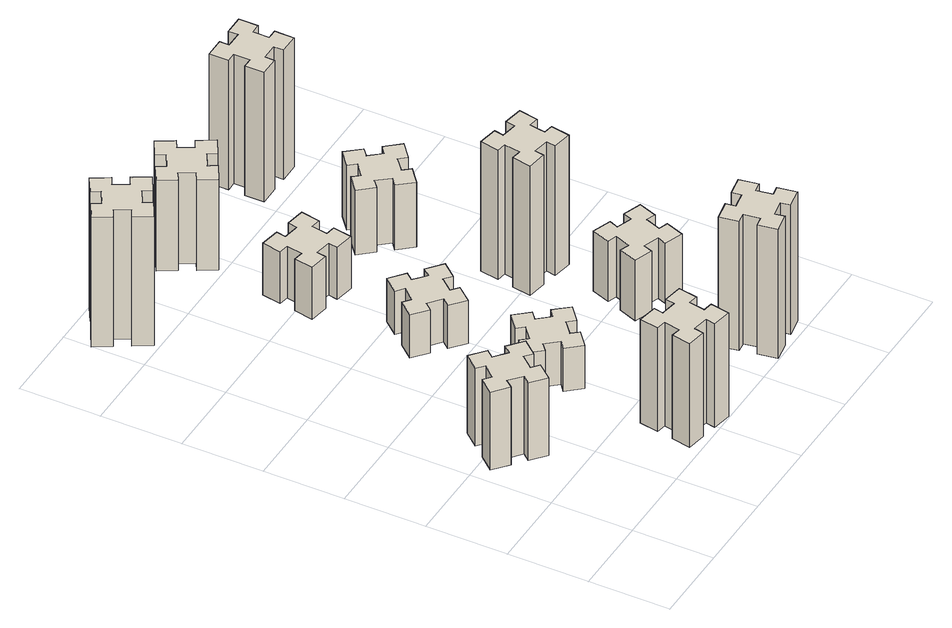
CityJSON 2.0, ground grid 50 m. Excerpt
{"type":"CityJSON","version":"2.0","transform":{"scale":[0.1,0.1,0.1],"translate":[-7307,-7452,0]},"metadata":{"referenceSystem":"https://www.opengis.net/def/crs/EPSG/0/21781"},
"CityObjects":{
"building1":{"type":"Building","attributes":{"class":"1000","function":"1000","usage":"1000","yearOfConstruction":2016,"roofType":"1000","measuredHeight":54,"storeysAboveGround":30,"storeysBelowGround":0},"geometry":[{"type":"Solid","lod":"1","boundaries":[[[[0,1,2,3,4,5,6,7,8,9,10,11,12,13,14,15,16,17,18,19]],[[17,16,20,21]],[[16,15,22,20]],[[15,14,23,22]],[[14,13,24,23]],[[13,12,25,24]],[[12,11,26,25]],[[11,10,27,26]],[[10,9,28,27]],[[9,8,29,28]],[[8,7,30,29]],[[7,6,31,30]],[[6,5,32,31]],[[5,4,33,32]],[[4,3,34,33]],[[3,2,35,34]],[[2,1,36,35]],[[1,0,37,36]],[[0,19,38,37]],[[19,18,39,38]],[[18,17,21,39]],[[24,25,26,27,28,29,30,31,32,33,34,35,36,37,38,39,21,20,22,23]]]]}]},
"building2":{"type":"Building","attributes":{"class":"1000","function":"1000","usage":"1000","yearOfConstruction":2016,"roofType":"1000","measuredHeight":72,"storeysAboveGround":30,"storeysBelowGround":0},"geometry":[{"type":"Solid","lod":"1","boundaries":[[[[40,41,42,43,44,45,46,47,48,49,50,51,52,53,54,55,56,57,58,59]],[[57,56,60,61]],[[56,55,62,60]],[[55,54,63,62]],[[54,53,64,63]],[[53,52,65,64]],[[52,51,66,65]],[[51,50,67,66]],[[50,49,68,67]],[[49,48,69,68]],[[48,47,70,69]],[[47,46,71,70]],[[46,45,72,71]],[[45,44,73,72]],[[44,43,74,73]],[[43,42,75,74]],[[42,41,76,75]],[[41,40,77,76]],[[40,59,78,77]],[[59,58,79,78]],[[58,57,61,79]],[[64,65,66,67,68,69,70,71,72,73,74,75,76,77,78,79,61,60,62,63]]]]}]},
"building3":{"type":"Building","attributes":{"class":"1000","function":"1000","usage":"1000","yearOfConstruction":2016,"roofType":"1000","measuredHeight":90,"storeysAboveGround":30,"storeysBelowGround":0},"geometry":[{"type":"Solid","lod":"1","boundaries":[[[[80,81,82,83,84,85,86,87,88,89,90,91,92,93,94,95,96,97,98,99]],[[97,96,100,101]],[[96,95,102,100]],[[95,94,103,102]],[[94,93,104,103]],[[93,92,105,104]],[[92,91,106,105]],[[91,90,107,106]],[[90,89,108,107]],[[89,88,109,108]],[[88,87,110,109]],[[87,86,111,110]],[[86,85,112,111]],[[85,84,113,112]],[[84,83,114,113]],[[83,82,115,114]],[[82,81,116,115]],[[81,80,117,116]],[[80,99,118,117]],[[99,98,119,118]],[[98,97,101,119]],[[104,105,106,107,108,109,110,111,112,113,114,115,116,117,118,119,101,100,102,103]]]]}]},
"building4":{"type":"Building","attributes":{"class":"1000","function":"1000","usage":"1000","yearOfConstruction":2016,"roofType":"1000","measuredHeight":30,"storeysAboveGround":30,"storeysBelowGround":0},"geometry":[{"type":"Solid","lod":"1","boundaries":[[[[120,121,122,123,124,125,126,127,128,129,130,131,132,133,134,135,136,137,138,139]],[[137,136,140,141]],[[136,135,142,140]],[[135,134,143,142]],[[134,133,144,143]],[[133,132,145,144]],[[132,131,146,145]],[[131,130,147,146]],[[130,129,148,147]],[[129,128,149,148]],[[128,127,150,149]],[[127,126,151,150]],[[126,125,152,151]],[[125,124,153,152]],[[124,123,154,153]],[[123,122,155,154]],[[122,121,156,155]],[[121,120,157,156]],[[120,139,158,157]],[[139,138,159,158]],[[138,137,141,159]],[[144,145,146,147,148,149,150,151,152,153,154,155,156,157,158,159,141,140,142,143]]]]}]},
"building5":{"type":"Building","attributes":{"class":"1000","function":"1000","usage":"1000","yearOfConstruction":2016,"roofType":"1000","measuredHeight":30,"storeysAboveGround":30,"storeysBelowGround":0},"geometry":[{"type":"Solid","lod":"1","boundaries":[[[[160,161,162,163,164,165,166,167,168,169,170,171,172,173,174,175,176,177,178,179]],[[177,176,180,181]],[[176,175,182,180]],[[175,174,183,182]],[[174,173,184,183]],[[173,172,185,184]],[[172,171,186,185]],[[171,170,187,186]],[[170,169,188,187]],[[169,168,189,188]],[[168,167,190,189]],[[167,166,191,190]],[[166,165,192,191]],[[165,164,193,192]],[[164,163,194,193]],[[163,162,195,194]],[[162,161,196,195]],[[161,160,197,196]],[[160,179,198,197]],[[179,178,199,198]],[[178,177,181,199]],[[184,185,186,187,188,189,190,191,192,193,194,195,196,197,198,199,181,180,182,183]]]]}]},
"building6":{"type":"Building","attributes":{"class":"1000","function":"1000","usage":"1000","yearOfConstruction":2016,"roofType":"1000","measuredHeight":36,"storeysAboveGround":30,"storeysBelowGround":0},"geometry":[{"type":"Solid","lod":"1","boundaries":[[[[200,201,202,203,204,205,206,207,208,209,210,211,212,213,214,215,216,217,218,219]],[[217,216,220,221]],[[216,215,222,220]],[[215,214,223,222]],[[214,213,224,223]],[[213,212,225,224]],[[212,211,226,225]],[[211,210,227,226]],[[210,209,228,227]],[[209,208,229,228]],[[208,207,230,229]],[[207,206,231,230]],[[206,205,232,231]],[[205,204,233,232]],[[204,203,234,233]],[[203,202,235,234]],[[202,201,236,235]],[[201,200,237,236]],[[200,219,238,237]],[[219,218,239,238]],[[218,217,221,239]],[[224,225,226,227,228,229,230,231,232,233,234,235,236,237,238,239,221,220,222,223]]]]}]},
"building7":{"type":"Building","attributes":{"class":"1000","function":"1000","usage":"1000","yearOfConstruction":2016,"roofType":"1000","measuredHeight":90,"storeysAboveGround":30,"storeysBelowGround":0},"geometry":[{"type":"Solid","lod":"1","boundaries":[[[[240,241,242,243,244,245,246,247,248,249,250,251,252,253,254,255,256,257,258,259]],[[257,256,260,261]],[[256,255,262,260]],[[255,254,263,262]],[[254,253,264,263]],[[253,252,265,264]],[[252,251,266,265]],[[251,250,267,266]],[[250,249,268,267]],[[249,248,269,268]],[[248,247,270,269]],[[247,246,271,270]],[[246,245,272,271]],[[245,244,273,272]],[[244,243,274,273]],[[243,242,275,274]],[[242,241,276,275]],[[241,240,277,276]],[[240,259,278,277]],[[259,258,279,278]],[[258,257,261,279]],[[264,265,266,267,268,269,270,271,272,273,274,275,276,277,278,279,261,260,262,263]]]]}]},
"building8":{"type":"Building","attributes":{"class":"1000","function":"1000","usage":"1000","yearOfConstruction":2016,"roofType":"1000","measuredHeight":63,"storeysAboveGround":30,"storeysBelowGround":0},"geometry":[{"type":"Solid","lod":"1","boundaries":[[[[280,281,282,283,284,285,286,287,288,289,290,291,292,293,294,295,296,297,298,299]],[[297,296,300,301]],[[296,295,302,300]],[[295,294,303,302]],[[294,293,304,303]],[[293,292,305,304]],[[292,291,306,305]],[[291,290,307,306]],[[290,289,308,307]],[[289,288,309,308]],[[288,287,310,309]],[[287,286,311,310]],[[286,285,312,311]],[[285,284,313,312]],[[284,283,314,313]],[[283,282,315,314]],[[282,281,316,315]],[[281,280,317,316]],[[280,299,318,317]],[[299,298,319,318]],[[298,297,301,319]],[[304,305,306,307,308,309,310,311,312,313,314,315,316,317,318,319,301,300,302,303]]]]}]},
"building9":{"type":"Building","attributes":{"class":"1000","function":"1000","usage":"1000","yearOfConstruction":2016,"roofType":"1000","measuredHeight":42,"storeysAboveGround":30,"storeysBelowGround":0},"geometry":[{"type":"Solid","lod":"1","boundaries":[[[[320,321,322,323,324,325,326,327,328,329,330,331,332,333,334,335,336,337,338,339]],[[337,336,340,341]],[[336,335,342,340]],[[335,334,343,342]],[[334,333,344,343]],[[333,332,345,344]],[[332,331,346,345]],[[331,330,347,346]],[[330,329,348,347]],[[329,328,349,348]],[[328,327,350,349]],[[327,326,351,350]],[[326,325,352,351]],[[325,324,353,352]],[[324,323,354,353]],[[323,322,355,354]],[[322,321,356,355]],[[321,320,357,356]],[[320,339,358,357]],[[339,338,359,358]],[[338,337,341,359]],[[344,345,346,347,348,349,350,351,352,353,354,355,356,357,358,359,341,340,342,343]]]]}]},
"building10":{"type":"Building","attributes":{"class":"1000","function":"1000","usage":"1000","yearOfConstruction":2016,"roofType":"1000","measuredHeight":90,"storeysAboveGround":30,"storeysBelowGround":0},"geometry":[{"type":"Solid","lod":"1","boundaries":[[[[360,361,362,363,364,365,366,367,368,369,370,371,372,373,374,375,376,377,378,379]],[[377,376,380,381]],[[376,375,382,380]],[[375,374,383,382]],[[374,373,384,383]],[[373,372,385,384]],[[372,371,386,385]],[[371,370,387,386]],[[370,369,388,387]],[[369,368,389,388]],[[368,367,390,389]],[[367,366,391,390]],[[366,365,392,391]],[[365,364,393,392]],[[364,363,394,393]],[[363,362,395,394]],[[362,361,396,395]],[[361,360,397,396]],[[360,379,398,397]],[[379,378,399,398]],[[378,377,381,399]],[[384,385,386,387,388,389,390,391,392,393,394,395,396,397,398,399,381,380,382,383]]]]}]},
"building11":{"type":"Building","attributes":{"class":"1000","function":"1000","usage":"1000","yearOfConstruction":2016,"roofType":"1000","measuredHeight":45,"storeysAboveGround":30,"storeysBelowGround":0},"geometry":[{"type":"Solid","lod":"1","boundaries":[[[[400,401,402,403,404,405,406,407,408,409,410,411,412,413,414,415,416,417,418,419]],[[417,416,420,421]],[[416,415,422,420]],[[415,414,423,422]],[[414,413,424,423]],[[413,412,425,424]],[[412,411,426,425]],[[411,410,427,426]],[[410,409,428,427]],[[409,408,429,428]],[[408,407,430,429]],[[407,406,431,430]],[[406,405,432,431]],[[405,404,433,432]],[[404,403,434,433]],[[403,402,435,434]],[[402,401,436,435]],[[401,400,437,436]],[[400,419,438,437]],[[419,418,439,438]],[[418,417,421,439]],[[424,425,426,427,428,429,430,431,432,433,434,435,436,437,438,439,421,420,422,423]]]]}]},
"building12":{"type":"Building","attributes":{"class":"1000","function":"1000","usage":"1000","yearOfConstruction":2016,"roofType":"1000","measuredHeight":90,"storeysAboveGround":30,"storeysBelowGround":0},"geometry":[{"type":"Solid","lod":"1","boundaries":[[[[440,441,442,443,444,445,446,447,448,449,450,451,452,453,454,455,456,457,458,459]],[[457,456,460,461]],[[456,455,462,460]],[[455,454,463,462]],[[454,453,464,463]],[[453,452,465,464]],[[452,451,466,465]],[[451,450,467,466]],[[450,449,468,467]],[[449,448,469,468]],[[448,447,470,469]],[[447,446,471,470]],[[446,445,472,471]],[[445,444,473,472]],[[444,443,474,473]],[[443,442,475,474]],[[442,441,476,475]],[[441,440,477,476]],[[440,459,478,477]],[[459,458,479,478]],[[458,457,461,479]],[[464,465,466,467,468,469,470,471,472,473,474,475,476,477,478,479,461,460,462,463]]]]}]}
},
"vertices":[
[226,893,0],[303,829,0],[264,783,0],[356,706,0],[433,798,0],[387,836,0],[452,913,0],[498,874,0],[575,966,0],[483,1043,0],[444,997,0],[368,1062,0],[406,1108,0],[314,1185,0],[237,1093,0],[283,1054,0],[219,978,0],[173,1016,0],[96,924,0],[188,847,0],[219,978,540],[173,1016,540],[283,1054,540],[237,1093,540],[314,1185,540],[406,1108,540],[368,1062,540],[444,997,540],[483,1043,540],[575,966,540],[498,874,540],[452,913,540],[387,836,540],[433,798,540],[356,706,540],[264,783,540],[303,829,540],[226,893,540],[188,847,540],[96,924,540],
[876,274,0],[858,175,0],[799,186,0],[778,67,0],[897,47,0],[907,106,0],[1005,88,0],[995,29,0],[1113,8,0],[1134,127,0],[1075,137,0],[1092,235,0],[1151,225,0],[1172,343,0],[1054,364,0],[1044,305,0],[945,322,0],[956,381,0],[837,402,0],[817,284,0],[945,322,720],[956,381,720],[1044,305,720],[1054,364,720],[1172,343,720],[1151,225,720],[1092,235,720],[1075,137,720],[1134,127,720],[1113,8,720],[995,29,720],[1005,88,720],[907,106,720],[897,47,720],[778,67,720],[799,186,720],[858,175,720],[876,274,720],[817,284,720],[837,402,720],
[224,3386,0],[137,3336,0],[107,3388,0],[3,3328,0],[63,3224,0],[115,3254,0],[165,3167,0],[113,3137,0],[173,3033,0],[277,3093,0],[247,3145,0],[334,3195,0],[364,3143,0],[468,3203,0],[408,3307,0],[356,3277,0],[306,3364,0],[358,3394,0],[298,3498,0],[194,3438,0],[306,3364,900],[358,3394,900],[356,3277,900],[408,3307,900],[468,3203,900],[364,3143,900],[334,3195,900],[247,3145,900],[277,3093,900],[173,3033,900],[113,3137,900],[165,3167,900],[115,3254,900],[63,3224,900],[3,3328,900],[107,3388,900],[137,3336,900],[224,3386,900],[194,3438,900],[298,3498,900],
[1008,929,0],[1084,993,0],[1123,947,0],[1215,1024,0],[1138,1116,0],[1092,1078,0],[1027,1154,0],[1073,1193,0],[996,1285,0],[904,1208,0],[943,1162,0],[866,1097,0],[828,1143,0],[736,1066,0],[813,974,0],[859,1013,0],[923,936,0],[877,898,0],[954,806,0],[1046,883,0],[923,936,300],[877,898,300],[859,1013,300],[813,974,300],[736,1066,300],[828,1143,300],[866,1097,300],[943,1162,300],[904,1208,300],[996,1285,300],[1073,1193,300],[1027,1154,300],[1092,1078,300],[1138,1116,300],[1215,1024,300],[1123,947,300],[1084,993,300],[1008,929,300],[1046,883,300],[954,806,300],
[1084,1837,0],[1008,1902,0],[1046,1948,0],[954,2025,0],[877,1933,0],[923,1894,0],[859,1818,0],[813,1856,0],[736,1764,0],[828,1687,0],[866,1733,0],[943,1669,0],[904,1623,0],[996,1546,0],[1073,1638,0],[1027,1676,0],[1092,1753,0],[1138,1714,0],[1215,1806,0],[1123,1883,0],[1092,1753,300],[1138,1714,300],[1027,1676,300],[1073,1638,300],[996,1546,300],[904,1623,300],[943,1669,300],[866,1733,300],[828,1687,300],[736,1764,300],[813,1856,300],[859,1818,300],[923,1894,300],[877,1933,300],[954,2025,300],[1046,1948,300],[1008,1902,300],[1084,1837,300],[1123,1883,300],[1215,1806,300],
[1044,2625,0],[945,2642,0],[956,2701,0],[837,2722,0],[817,2604,0],[876,2594,0],[858,2495,0],[799,2506,0],[778,2387,0],[897,2367,0],[907,2426,0],[1005,2408,0],[995,2349,0],[1113,2328,0],[1134,2447,0],[1075,2457,0],[1092,2555,0],[1151,2545,0],[1172,2663,0],[1054,2684,0],[1092,2555,360],[1151,2545,360],[1075,2457,360],[1134,2447,360],[1113,2328,360],[995,2349,360],[1005,2408,360],[907,2426,360],[897,2367,360],[778,2387,360],[799,2506,360],[858,2495,360],[876,2594,360],[817,2604,360],[837,2722,360],[956,2701,360],[945,2642,360],[1044,2625,360],[1054,2684,360],[1172,2663,360],
[1845,322,0],[1747,305,0],[1737,364,0],[1618,343,0],[1639,225,0],[1698,235,0],[1716,137,0],[1657,127,0],[1677,8,0],[1796,29,0],[1785,88,0],[1884,106,0],[1894,47,0],[2012,67,0],[1991,186,0],[1932,175,0],[1915,274,0],[1974,284,0],[1953,402,0],[1835,381,0],[1915,274,900],[1974,284,900],[1932,175,900],[1991,186,900],[2012,67,900],[1894,47,900],[1884,106,900],[1785,88,900],[1796,29,900],[1677,8,900],[1657,127,900],[1716,137,900],[1698,235,900],[1639,225,900],[1618,343,900],[1737,364,900],[1747,305,900],[1845,322,900],[1835,381,900],[1953,402,900],
[1096,3277,0],[1046,3364,0],[1098,3394,0],[1038,3498,0],[934,3438,0],[964,3386,0],[877,3336,0],[847,3388,0],[743,3328,0],[803,3224,0],[855,3254,0],[905,3167,0],[853,3137,0],[913,3033,0],[1017,3093,0],[987,3145,0],[1074,3195,0],[1104,3143,0],[1208,3203,0],[1148,3307,0],[1074,3195,630],[1104,3143,630],[987,3145,630],[1017,3093,630],[913,3033,630],[853,3137,630],[905,3167,630],[855,3254,630],[803,3224,630],[743,3328,630],[847,3388,630],[877,3336,630],[964,3386,630],[934,3438,630],[1038,3498,630],[1098,3394,630],[1046,3364,630],[1096,3277,630],[1148,3307,630],[1208,3203,630],
[1731,859,0],[1825,825,0],[1804,769,0],[1917,727,0],[1958,840,0],[1902,861,0],[1936,955,0],[1992,934,0],[2033,1047,0],[1920,1088,0],[1900,1032,0],[1806,1066,0],[1827,1122,0],[1714,1163,0],[1673,1050,0],[1729,1030,0],[1695,936,0],[1639,957,0],[1597,844,0],[1710,803,0],[1695,936,420],[1639,957,420],[1729,1030,420],[1673,1050,420],[1714,1163,420],[1827,1122,420],[1806,1066,420],[1900,1032,420],[1920,1088,420],[2033,1047,420],[1992,934,420],[1936,955,420],[1902,861,420],[1958,840,420],[1917,727,420],[1804,769,420],[1825,825,420],[1731,859,420],[1710,803,420],[1597,844,420],
[1647,1486,0],[1745,1468,0],[1735,1409,0],[1853,1388,0],[1874,1507,0],[1815,1517,0],[1832,1615,0],[1891,1605,0],[1912,1723,0],[1794,1744,0],[1784,1685,0],[1685,1702,0],[1696,1761,0],[1577,1782,0],[1557,1664,0],[1616,1654,0],[1598,1555,0],[1539,1566,0],[1518,1447,0],[1637,1427,0],[1598,1555,900],[1539,1566,900],[1616,1654,900],[1557,1664,900],[1577,1782,900],[1696,1761,900],[1685,1702,900],[1784,1685,900],[1794,1744,900],[1912,1723,900],[1891,1605,900],[1832,1615,900],[1815,1517,900],[1874,1507,900],[1853,1388,900],[1735,1409,900],[1745,1468,900],[1647,1486,900],[1637,1427,900],[1518,1447,900],
[1499,2393,0],[1563,2316,0],[1517,2278,0],[1594,2186,0],[1686,2263,0],[1648,2309,0],[1724,2373,0],[1763,2327,0],[1855,2404,0],[1778,2496,0],[1732,2458,0],[1667,2534,0],[1713,2573,0],[1636,2665,0],[1544,2588,0],[1583,2542,0],[1506,2477,0],[1468,2523,0],[1376,2446,0],[1453,2354,0],[1506,2477,450],[1468,2523,450],[1583,2542,450],[1544,2588,450],[1636,2665,450],[1713,2573,450],[1667,2534,450],[1732,2458,450],[1778,2496,450],[1855,2404,450],[1763,2327,450],[1724,2373,450],[1648,2309,450],[1686,2263,450],[1594,2186,450],[1517,2278,450],[1563,2316,450],[1499,2393,450],[1453,2354,450],[1376,2446,450],
[1665,3155,0],[1765,3155,0],[1765,3095,0],[1885,3095,0],[1885,3215,0],[1825,3215,0],[1825,3315,0],[1885,3315,0],[1885,3435,0],[1765,3435,0],[1765,3375,0],[1665,3375,0],[1665,3435,0],[1545,3435,0],[1545,3315,0],[1605,3315,0],[1605,3215,0],[1545,3215,0],[1545,3095,0],[1665,3095,0],[1605,3215,900],[1545,3215,900],[1605,3315,900],[1545,3315,900],[1545,3435,900],[1665,3435,900],[1665,3375,900],[1765,3375,900],[1765,3435,900],[1885,3435,900],[1885,3315,900],[1825,3315,900],[1825,3215,900],[1885,3215,900],[1885,3095,900],[1765,3095,900],[1765,3155,900],[1665,3155,900],[1665,3095,900],[1545,3095,900]
]}
